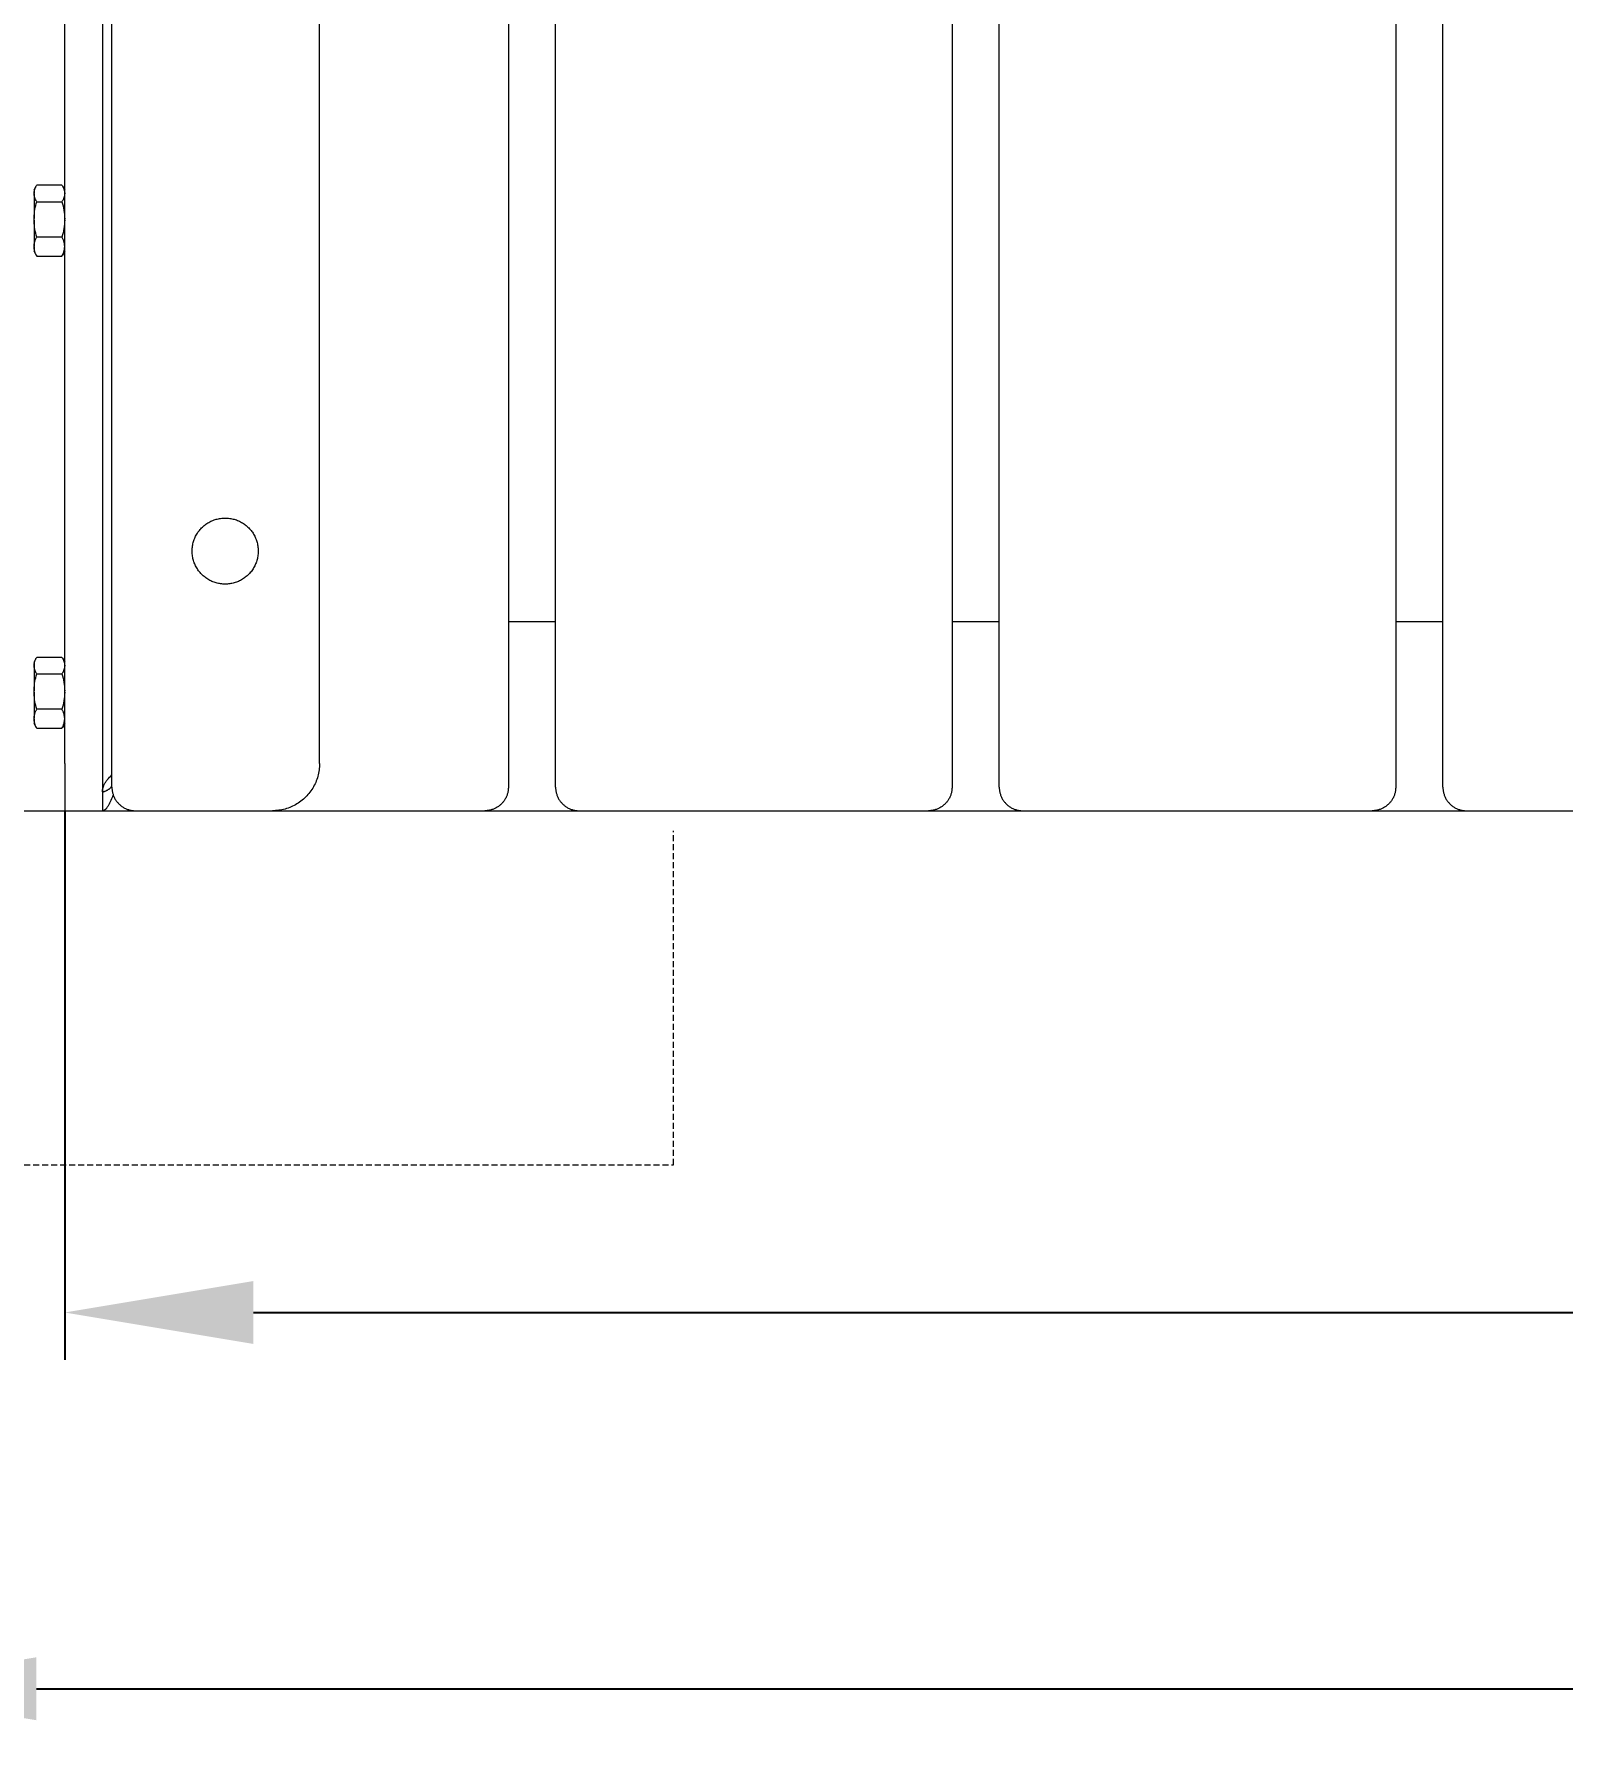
# Model space of a CAD drawing. Header units: millimetres. Extents: x -152 to 4236, y -557 to 2576.
# Drawn here: x 146.8 to 470.7, y 646 to 1006.5 of the extents above; entities that cross this region are included whole.
import ezdxf

# ---------------------------------------------------------------- set-up
doc = ezdxf.new("R2010")
doc.units = ezdxf.units.MM
doc.linetypes.add('HIDDEN', pattern=[1.905, 1.27, -0.635])
for name, color, linetype, lineweight in [('ZANO_R', 7, 'Continuous', 0), ('ZANO_R_przerywana', 7, 'HIDDEN', 0), ('ZANO_W', 1, 'Continuous', 0)]:
    doc.layers.add(name, color=color, linetype=linetype, lineweight=lineweight)
doc.styles.add('Arial', font='arial.ttf')
doc.styles.get("Standard").update_dxf_attribs({"font": 'ARIALUNI.TTF'})
doc.dimstyles.new('pl i ang', dxfattribs={"dimtxt": 50, "dimasz": 50, "dimexe": 1.25, "dimexo": 0.625, "dimgap": 10, "dimtad": 1, "dimtoh": 1, "dimtxsty": 'Standard', "dimcen": 2.5, "dimclrd": 1, "dimclre": 1, "dimclrt": 1, "dimadec": 0, "dimazin": 0, "dimtfac": 1, "dimtmove": 0, "dimatfit": 3, "dimfxl": 1, "dimarcsym": 1})

# ---------------------------------------------------------------- blocks, each defined once
blk = doc.blocks.new('*D445')
at = {"layer": 'ZANO_W', "color": 1, "lineweight": -2}
for p, q in [((107.3, 841.99), (107.3, 646.03)), ((1995.3, 841.99), (1995.3, 646.03)), ((147.3, 656.03), (1955.3, 656.03))]:
    blk.add_line(p, q, dxfattribs=at)
at = {"layer": 'ZANO_W', "color": 1}
for points in [[(147.3, 662.69), (147.3, 649.36), (107.3, 656.03)], [(1955.3, 649.36), (1955.3, 662.69), (1995.3, 656.03)]]:
    blk.add_solid(points, dxfattribs=at)
at = {"layer": 'ZANO_W', "color": 1, "insert": (1051.3, 686.45), "char_height": 40, "attachment_point": 5, "style": 'Arial'}
blk.add_mtext('1888', dxfattribs=at)
blk = doc.blocks.new('*D446')
at = {"layer": 'ZANO_W', "color": 1, "lineweight": -2}
for p, q in [((153.3, 841.99), (153.3, 725.72)), ((1949.3, 841.99), (1949.3, 725.72)), ((193.3, 735.72), (1909.3, 735.72))]:
    blk.add_line(p, q, dxfattribs=at)
at = {"layer": 'ZANO_W', "color": 1}
for points in [[(193.3, 742.39), (193.3, 729.05), (153.3, 735.72)], [(1909.3, 729.05), (1909.3, 742.39), (1949.3, 735.72)]]:
    blk.add_solid(points, dxfattribs=at)
at = {"layer": 'ZANO_W', "color": 1, "insert": (1051.3, 766.14), "char_height": 40, "attachment_point": 5, "style": 'Arial'}
blk.add_mtext('1796', dxfattribs=at)

msp = doc.modelspace()

# ---------------------------------------------------------------- linework, layer by layer
at = {"layer": 'ZANO_R'}
for p, q in [((163.3, 846.99), (163.3, 1286.99)), ((247.3, 1286.99), (247.3, 846.99)), ((257.3, 846.99), (257.3, 1286.99)), ((341.3, 1286.99), (341.3, 846.99)), ((351.3, 846.99), (351.3, 1286.99)), ((435.3, 1286.99), (435.3, 846.99)), ((445.3, 846.99), (445.3, 1286.99)), ((153.3, 851.99), (153.3, 1281.99)), ((161.3, 1281.99), (161.3, 851.99)), ((207.3, 851.99), (207.3, 1281.99)), ((146.8, 973.49), (147.26, 974.28)), ((146.8, 973.49), (146.8, 973.49)), ((146.8, 973.49), (146.8, 973.49)), ((146.8, 973.49), (146.8, 973.49)), ((146.8, 973.49), (146.8, 973.49)), ((146.8, 973.49), (146.8, 973.49)), ((146.8, 973.49), (146.8, 973.48)), ((146.8, 973.48), (146.8, 973.45)), ((146.8, 973.45), (146.8, 973.31)), ((146.8, 973.31), (146.8, 972.79)), ((146.87, 973.29), (146.9, 973.4)), ((146.9, 973.4), (146.92, 973.5)), ((146.92, 973.5), (146.95, 973.61)), ((146.95, 973.61), (146.99, 973.71)), ((146.99, 973.71), (147.03, 973.81)), ((147.03, 973.81), (147.07, 973.92)), ((147.07, 973.92), (147.11, 974.02)), ((147.11, 974.02), (147.16, 974.11)), ((147.16, 974.11), (147.21, 974.21)), ((147.21, 974.21), (147.27, 974.31)), ((147.27, 974.31), (147.32, 974.4)), ((147.32, 974.4), (147.38, 974.49)), ((152.72, 974.49), (147.38, 974.49)), ((152.72, 974.49), (152.79, 974.4)), ((152.79, 974.4), (152.85, 974.3)), ((152.85, 974.3), (152.9, 974.2)), ((152.85, 974.28), (153.3, 973.49)), ((152.9, 974.2), (152.95, 974.1)), ((152.95, 974.1), (153, 974)), ((153, 974), (153.05, 973.89)), ((153.05, 973.89), (153.09, 973.79)), ((153.09, 973.79), (153.13, 973.68)), ((153.13, 973.68), (153.16, 973.57)), ((153.16, 973.57), (153.2, 973.46)), ((153.2, 973.46), (153.22, 973.35)), ((153.22, 973.35), (153.25, 973.24)), ((146.8, 972.75), (146.81, 972.86)), ((146.81, 972.64), (146.8, 972.75)), ((146.8, 972.69), (146.8, 967.42)), ((146.81, 972.86), (146.82, 972.97)), ((146.82, 972.53), (146.81, 972.64)), ((146.82, 972.97), (146.83, 973.07)), ((146.83, 972.42), (146.82, 972.53)), ((146.83, 973.07), (146.85, 973.18)), ((146.85, 972.31), (146.83, 972.42)), ((146.85, 973.18), (146.87, 973.29)), ((146.87, 972.2), (146.85, 972.31)), ((146.9, 972.1), (146.87, 972.2)), ((146.92, 971.99), (146.9, 972.1)), ((146.95, 971.88), (146.92, 971.99)), ((146.99, 971.78), (146.95, 971.88)), ((147.03, 971.68), (146.99, 971.78)), ((146.99, 969.36), (147.07, 969.77)), ((147.07, 971.58), (147.03, 971.68)), ((147.11, 971.48), (147.07, 971.58)), ((147.07, 969.77), (147.16, 970.18)), ((147.16, 971.38), (147.11, 971.48)), ((147.21, 971.28), (147.16, 971.38)), ((147.16, 970.18), (147.27, 970.59)), ((147.27, 971.19), (147.21, 971.28)), ((147.32, 971.09), (147.27, 971.19)), ((147.27, 970.59), (147.38, 971)), ((147.38, 971), (147.32, 971.09)), ((147.38, 971), (152.72, 971)), ((152.78, 971.09), (152.72, 971)), ((152.72, 971), (152.85, 970.56)), ((152.84, 971.19), (152.78, 971.09)), ((152.9, 971.28), (152.84, 971.19)), ((152.85, 970.56), (152.96, 970.11)), ((152.95, 971.38), (152.9, 971.28)), ((153, 971.48), (152.95, 971.38)), ((152.96, 970.11), (153.06, 969.66)), ((153.04, 971.58), (153, 971.48)), ((153.08, 971.68), (153.04, 971.58)), ((153.12, 971.78), (153.08, 971.68)), ((153.15, 971.88), (153.12, 971.78)), ((153.19, 971.99), (153.15, 971.88)), ((153.21, 972.1), (153.19, 971.99)), ((153.24, 972.2), (153.21, 972.1)), ((153.26, 972.31), (153.24, 972.2)), ((153.25, 973.24), (153.27, 973.13)), ((153.27, 972.42), (153.26, 972.31)), ((153.27, 973.13), (153.28, 973.02)), ((153.29, 972.53), (153.27, 972.42)), ((153.28, 973.02), (153.3, 972.9)), ((153.3, 972.64), (153.29, 972.53)), ((153.3, 972.9), (153.3, 972.79)), ((153.3, 972.75), (153.3, 972.64)), ((146.8, 967.25), (146.82, 967.67)), ((146.82, 966.83), (146.8, 967.25)), ((146.8, 967.09), (146.8, 961.58)), ((146.82, 967.67), (146.84, 968.1)), ((146.84, 966.41), (146.82, 966.83)), ((146.84, 968.1), (146.88, 968.52)), ((146.88, 965.99), (146.84, 966.41)), ((146.88, 968.52), (146.93, 968.94)), ((146.93, 968.94), (146.99, 969.36)), ((153.06, 969.66), (153.14, 969.2)), ((153.14, 969.2), (153.2, 968.74)), ((153.2, 968.74), (153.25, 968.28)), ((153.25, 966.23), (153.2, 965.77)), ((153.25, 968.28), (153.29, 967.82)), ((153.29, 966.69), (153.25, 966.23)), ((153.29, 967.82), (153.3, 967.36)), ((153.3, 967.16), (153.29, 966.69)), ((146.93, 965.57), (146.88, 965.99)), ((146.99, 965.15), (146.93, 965.57)), ((146.95, 962.47), (146.99, 962.6)), ((147.07, 964.73), (146.99, 965.15)), ((146.99, 962.6), (147.03, 962.74)), ((147.03, 962.74), (147.08, 962.87)), ((147.16, 964.32), (147.07, 964.73)), ((147.08, 962.87), (147.13, 963)), ((147.13, 963), (147.19, 963.13)), ((147.27, 963.91), (147.16, 964.32)), ((147.19, 963.13), (147.25, 963.25)), ((147.25, 963.25), (147.32, 963.38)), ((147.38, 963.5), (147.27, 963.91)), ((147.32, 963.38), (147.38, 963.5)), ((152.72, 963.5), (147.38, 963.5)), ((152.85, 963.95), (152.72, 963.5)), ((152.8, 963.37), (152.72, 963.5)), ((152.86, 963.24), (152.8, 963.37)), ((152.96, 964.4), (152.85, 963.95)), ((152.93, 963.11), (152.86, 963.24)), ((152.99, 962.98), (152.93, 963.11)), ((153.06, 964.85), (152.96, 964.4)), ((153.04, 962.84), (152.99, 962.98)), ((153.09, 962.7), (153.04, 962.84)), ((153.14, 965.31), (153.06, 964.85)), ((153.13, 962.56), (153.09, 962.7)), ((153.17, 962.42), (153.13, 962.56)), ((153.2, 965.77), (153.14, 965.31)), ((146.8, 961.5), (146.81, 961.64)), ((146.81, 961.36), (146.8, 961.5)), ((146.8, 961.42), (146.8, 960.49)), ((147.29, 959.65), (146.8, 960.49)), ((146.81, 961.64), (146.82, 961.78)), ((146.82, 961.22), (146.81, 961.36)), ((146.82, 961.78), (146.84, 961.92)), ((146.84, 961.08), (146.82, 961.22)), ((146.84, 961.92), (146.86, 962.06)), ((146.86, 960.94), (146.84, 961.08)), ((146.86, 962.06), (146.88, 962.19)), ((146.88, 960.8), (146.86, 960.94)), ((146.88, 962.19), (146.91, 962.33)), ((146.91, 960.66), (146.88, 960.8)), ((146.91, 962.33), (146.95, 962.47)), ((146.95, 960.53), (146.91, 960.66)), ((146.99, 960.39), (146.95, 960.53)), ((147.03, 960.26), (146.99, 960.39)), ((147.08, 960.12), (147.03, 960.26)), ((147.13, 959.99), (147.08, 960.12)), ((147.19, 959.87), (147.13, 959.99)), ((147.25, 959.74), (147.19, 959.87)), ((147.32, 959.61), (147.25, 959.74)), ((147.29, 959.65), (147.38, 959.49)), ((147.38, 959.49), (147.32, 959.61)), ((147.38, 959.49), (152.72, 959.49)), ((152.72, 959.49), (152.82, 959.65)), ((152.72, 959.49), (152.8, 959.62)), ((152.8, 959.62), (152.86, 959.75)), ((153.3, 960.49), (152.82, 959.65)), ((152.86, 959.75), (152.93, 959.88)), ((152.93, 959.88), (152.98, 960.02)), ((152.98, 960.02), (153.04, 960.15)), ((153.04, 960.15), (153.09, 960.29)), ((153.09, 960.29), (153.13, 960.43)), ((153.13, 960.43), (153.17, 960.57)), ((153.21, 962.28), (153.17, 962.42)), ((153.17, 960.57), (153.21, 960.71)), ((153.24, 962.13), (153.21, 962.28)), ((153.21, 960.71), (153.24, 960.86)), ((153.26, 961.99), (153.24, 962.13)), ((153.24, 960.86), (153.26, 961)), ((153.28, 961.84), (153.26, 961.99)), ((153.26, 961), (153.28, 961.15)), ((153.29, 961.7), (153.28, 961.84)), ((153.28, 961.15), (153.29, 961.29)), ((153.3, 961.55), (153.29, 961.7)), ((153.29, 961.29), (153.3, 961.44)), ((181.68, 901.16), (181.83, 901.36)), ((181.83, 901.36), (181.99, 901.54)), ((181.99, 901.54), (182.15, 901.72)), ((182.15, 901.72), (182.31, 901.9)), ((182.31, 901.9), (182.48, 902.07)), ((182.48, 902.07), (182.66, 902.23)), ((182.66, 902.23), (182.85, 902.39)), ((182.85, 902.39), (183.04, 902.54)), ((183.04, 902.54), (183.23, 902.68)), ((183.23, 902.68), (183.43, 902.82)), ((183.43, 902.82), (183.63, 902.95)), ((183.63, 902.95), (183.84, 903.07)), ((183.84, 903.07), (184.05, 903.19)), ((184.05, 903.19), (184.27, 903.3)), ((184.27, 903.3), (184.49, 903.4)), ((184.49, 903.4), (184.71, 903.49)), ((184.71, 903.49), (184.94, 903.58)), ((184.94, 903.58), (185.16, 903.66)), ((185.16, 903.66), (185.4, 903.73)), ((185.4, 903.73), (185.63, 903.79)), ((185.63, 903.79), (185.86, 903.84)), ((185.86, 903.84), (186.1, 903.89)), ((186.1, 903.89), (186.34, 903.93)), ((186.34, 903.93), (186.58, 903.95)), ((186.58, 903.95), (186.82, 903.98)), ((186.82, 903.98), (187.06, 903.99)), ((187.06, 903.99), (187.3, 903.99)), ((187.3, 903.99), (187.55, 903.99)), ((187.55, 903.99), (187.79, 903.98)), ((187.79, 903.98), (188.03, 903.95)), ((188.03, 903.95), (188.27, 903.93)), ((188.27, 903.93), (188.51, 903.89)), ((188.51, 903.89), (188.74, 903.84)), ((188.74, 903.84), (188.98, 903.79)), ((188.98, 903.79), (189.21, 903.73)), ((189.21, 903.73), (189.44, 903.66)), ((189.44, 903.66), (189.67, 903.58)), ((189.67, 903.58), (189.9, 903.49)), ((189.9, 903.49), (190.12, 903.4)), ((190.12, 903.4), (190.34, 903.3)), ((190.34, 903.3), (190.56, 903.19)), ((190.56, 903.19), (190.77, 903.07)), ((190.77, 903.07), (190.98, 902.95)), ((190.98, 902.95), (191.18, 902.82)), ((191.18, 902.82), (191.38, 902.68)), ((191.38, 902.68), (191.57, 902.54)), ((191.57, 902.54), (191.76, 902.39)), ((191.76, 902.39), (191.95, 902.23)), ((191.95, 902.23), (192.12, 902.07)), ((192.12, 902.07), (192.3, 901.9)), ((192.3, 901.9), (192.46, 901.72)), ((192.46, 901.72), (192.62, 901.54)), ((192.62, 901.54), (192.78, 901.36)), ((192.78, 901.36), (192.92, 901.16)), ((180.33, 897.6), (180.36, 897.84)), ((180.36, 897.84), (180.39, 898.08)), ((180.39, 898.08), (180.43, 898.31)), ((180.43, 898.31), (180.48, 898.55)), ((180.48, 898.55), (180.54, 898.78)), ((180.54, 898.78), (180.6, 899.02)), ((180.6, 899.02), (180.68, 899.25)), ((180.68, 899.25), (180.76, 899.47)), ((180.76, 899.47), (180.85, 899.7)), ((180.85, 899.7), (180.95, 899.92)), ((180.95, 899.92), (181.05, 900.14)), ((181.05, 900.14), (181.16, 900.35)), ((181.16, 900.35), (181.28, 900.56)), ((181.28, 900.56), (181.41, 900.77)), ((181.41, 900.77), (181.54, 900.97)), ((181.54, 900.97), (181.68, 901.16)), ((192.92, 901.16), (193.07, 900.97)), ((193.07, 900.97), (193.2, 900.77)), ((193.2, 900.77), (193.33, 900.56)), ((193.33, 900.56), (193.45, 900.35)), ((193.45, 900.35), (193.56, 900.14)), ((193.56, 900.14), (193.66, 899.92)), ((193.66, 899.92), (193.76, 899.7)), ((193.76, 899.7), (193.85, 899.47)), ((193.85, 899.47), (193.93, 899.25)), ((193.93, 899.25), (194.01, 899.02)), ((194.01, 899.02), (194.07, 898.78)), ((194.07, 898.78), (194.13, 898.55)), ((194.13, 898.55), (194.18, 898.31)), ((194.18, 898.31), (194.22, 898.08)), ((194.22, 898.08), (194.25, 897.84)), ((194.25, 897.84), (194.28, 897.6)), ((180.31, 897.35), (180.33, 897.6)), ((180.31, 897.11), (180.31, 897.35)), ((180.31, 896.87), (180.31, 897.11)), ((180.31, 896.63), (180.31, 896.87)), ((180.33, 896.39), (180.31, 896.63)), ((180.36, 896.15), (180.33, 896.39)), ((180.39, 895.91), (180.36, 896.15)), ((180.43, 895.67), (180.39, 895.91)), ((180.48, 895.43), (180.43, 895.67)), ((180.54, 895.2), (180.48, 895.43)), ((180.6, 894.97), (180.54, 895.2)), ((180.68, 894.74), (180.6, 894.97)), ((180.76, 894.51), (180.68, 894.74)), ((180.85, 894.29), (180.76, 894.51)), ((180.95, 894.06), (180.85, 894.29)), ((181.05, 893.85), (180.95, 894.06)), ((193.66, 894.06), (193.56, 893.85)), ((193.76, 894.29), (193.66, 894.06)), ((193.85, 894.51), (193.76, 894.29)), ((193.93, 894.74), (193.85, 894.51)), ((194.01, 894.97), (193.93, 894.74)), ((194.07, 895.2), (194.01, 894.97)), ((194.13, 895.43), (194.07, 895.2)), ((194.18, 895.67), (194.13, 895.43)), ((194.22, 895.91), (194.18, 895.67)), ((194.25, 896.15), (194.22, 895.91)), ((194.28, 896.39), (194.25, 896.15)), ((194.28, 897.6), (194.29, 897.35)), ((194.29, 896.63), (194.28, 896.39)), ((194.29, 897.35), (194.3, 897.11)), ((194.3, 896.87), (194.29, 896.63)), ((194.3, 897.11), (194.3, 896.87)), ((181.16, 893.63), (181.05, 893.85)), ((181.28, 893.42), (181.16, 893.63)), ((181.41, 893.22), (181.28, 893.42)), ((181.54, 893.02), (181.41, 893.22)), ((181.68, 892.82), (181.54, 893.02)), ((181.83, 892.63), (181.68, 892.82)), ((181.99, 892.44), (181.83, 892.63)), ((182.15, 892.26), (181.99, 892.44)), ((182.31, 892.09), (182.15, 892.26)), ((182.48, 891.92), (182.31, 892.09)), ((182.66, 891.75), (182.48, 891.92)), ((182.85, 891.6), (182.66, 891.75)), ((183.04, 891.44), (182.85, 891.6)), ((183.23, 891.3), (183.04, 891.44)), ((183.43, 891.16), (183.23, 891.3)), ((183.63, 891.03), (183.43, 891.16)), ((183.84, 890.91), (183.63, 891.03)), ((184.05, 890.79), (183.84, 890.91)), ((184.27, 890.69), (184.05, 890.79)), ((184.49, 890.58), (184.27, 890.69)), ((184.71, 890.49), (184.49, 890.58)), ((184.94, 890.41), (184.71, 890.49)), ((185.16, 890.33), (184.94, 890.41)), ((189.67, 890.41), (189.44, 890.33)), ((189.9, 890.49), (189.67, 890.41)), ((190.12, 890.58), (189.9, 890.49)), ((190.34, 890.69), (190.12, 890.58)), ((190.56, 890.79), (190.34, 890.69)), ((190.77, 890.91), (190.56, 890.79)), ((190.98, 891.03), (190.77, 890.91)), ((191.18, 891.16), (190.98, 891.03)), ((191.38, 891.3), (191.18, 891.16)), ((191.57, 891.44), (191.38, 891.3)), ((191.76, 891.6), (191.57, 891.44)), ((191.95, 891.75), (191.76, 891.6)), ((192.12, 891.92), (191.95, 891.75)), ((192.3, 892.09), (192.12, 891.92)), ((192.46, 892.26), (192.3, 892.09)), ((192.62, 892.44), (192.46, 892.26)), ((192.78, 892.63), (192.62, 892.44)), ((192.92, 892.82), (192.78, 892.63)), ((193.07, 893.02), (192.92, 892.82)), ((193.2, 893.22), (193.07, 893.02)), ((193.33, 893.42), (193.2, 893.22)), ((193.45, 893.63), (193.33, 893.42)), ((193.56, 893.85), (193.45, 893.63)), ((185.4, 890.26), (185.16, 890.33)), ((185.63, 890.2), (185.4, 890.26)), ((185.86, 890.14), (185.63, 890.2)), ((186.1, 890.1), (185.86, 890.14)), ((186.34, 890.06), (186.1, 890.1)), ((186.58, 890.03), (186.34, 890.06)), ((186.82, 890.01), (186.58, 890.03)), ((187.06, 890), (186.82, 890.01)), ((187.3, 889.99), (187.06, 890)), ((187.55, 890), (187.3, 889.99)), ((187.79, 890.01), (187.55, 890)), ((188.03, 890.03), (187.79, 890.01)), ((188.27, 890.06), (188.03, 890.03)), ((188.51, 890.1), (188.27, 890.06)), ((188.74, 890.14), (188.51, 890.1)), ((188.98, 890.2), (188.74, 890.14)), ((189.21, 890.26), (188.98, 890.2)), ((189.44, 890.33), (189.21, 890.26)), ((257.3, 881.99), (247.3, 881.99)), ((351.3, 881.99), (341.3, 881.99)), ((445.3, 881.99), (435.3, 881.99)), ((146.8, 873.49), (147.26, 874.28)), ((146.8, 873.49), (146.8, 873.49)), ((146.8, 873.49), (146.8, 873.49)), ((146.8, 873.49), (146.8, 873.49)), ((146.8, 873.49), (146.8, 873.49)), ((146.8, 873.49), (146.8, 873.49)), ((146.8, 873.49), (146.8, 873.48)), ((146.8, 873.48), (146.8, 873.45)), ((146.8, 873.45), (146.8, 873.31)), ((146.8, 873.31), (146.8, 872.79)), ((146.8, 872.75), (146.81, 872.86)), ((146.81, 872.64), (146.8, 872.75)), ((146.8, 872.69), (146.8, 867.42)), ((146.81, 872.86), (146.82, 872.97)), ((146.82, 872.53), (146.81, 872.64)), ((146.82, 872.97), (146.83, 873.07)), ((146.83, 872.42), (146.82, 872.53)), ((146.83, 873.07), (146.85, 873.18)), ((146.85, 872.31), (146.83, 872.42)), ((146.85, 873.18), (146.87, 873.29)), ((146.87, 873.29), (146.9, 873.4)), ((146.9, 873.4), (146.92, 873.5)), ((146.92, 873.5), (146.95, 873.61)), ((146.95, 873.61), (146.99, 873.71)), ((146.99, 873.71), (147.03, 873.81)), ((147.03, 873.81), (147.07, 873.92)), ((147.07, 873.92), (147.11, 874.02)), ((147.11, 874.02), (147.16, 874.11)), ((147.16, 874.11), (147.21, 874.21)), ((147.21, 874.21), (147.27, 874.31)), ((147.27, 874.31), (147.32, 874.4)), ((147.32, 874.4), (147.38, 874.49)), ((152.72, 874.49), (147.38, 874.49)), ((152.72, 874.49), (152.78, 874.4)), ((152.78, 874.4), (152.84, 874.31)), ((152.84, 874.31), (152.9, 874.21)), ((152.85, 874.28), (153.3, 873.49)), ((152.9, 874.21), (152.95, 874.11)), ((152.95, 874.11), (153, 874.02)), ((153, 874.02), (153.04, 873.92)), ((153.04, 873.92), (153.08, 873.81)), ((153.08, 873.81), (153.12, 873.71)), ((153.12, 873.71), (153.15, 873.61)), ((153.15, 873.61), (153.19, 873.5)), ((153.19, 873.5), (153.21, 873.4)), ((153.21, 873.4), (153.24, 873.29)), ((153.24, 873.29), (153.26, 873.18)), ((153.26, 873.18), (153.27, 873.07)), ((153.27, 872.42), (153.26, 872.31)), ((153.27, 873.07), (153.29, 872.97)), ((153.29, 872.53), (153.27, 872.42)), ((153.29, 872.97), (153.3, 872.86)), ((153.3, 872.64), (153.29, 872.53)), ((153.3, 872.86), (153.3, 872.75)), ((153.3, 872.75), (153.3, 872.64)), ((146.87, 872.2), (146.85, 872.31)), ((146.9, 872.1), (146.87, 872.2)), ((146.88, 868.52), (146.93, 868.94)), ((146.92, 871.99), (146.9, 872.1)), ((146.95, 871.88), (146.92, 871.99)), ((146.93, 868.94), (146.99, 869.36)), ((146.99, 871.78), (146.95, 871.88)), ((147.03, 871.68), (146.99, 871.78)), ((146.99, 869.36), (147.07, 869.77)), ((147.07, 871.58), (147.03, 871.68)), ((147.11, 871.48), (147.07, 871.58)), ((147.07, 869.77), (147.16, 870.18)), ((147.16, 871.38), (147.11, 871.48)), ((147.21, 871.28), (147.16, 871.38)), ((147.16, 870.18), (147.27, 870.59)), ((147.27, 871.19), (147.21, 871.28)), ((147.32, 871.09), (147.27, 871.19)), ((147.27, 870.59), (147.38, 871)), ((147.38, 871), (147.32, 871.09)), ((147.38, 871), (152.72, 871)), ((152.78, 871.09), (152.72, 871)), ((152.72, 871), (152.85, 870.56)), ((152.84, 871.19), (152.78, 871.09)), ((152.9, 871.28), (152.84, 871.19)), ((152.85, 870.56), (152.96, 870.11)), ((152.95, 871.38), (152.9, 871.28)), ((153, 871.48), (152.95, 871.38)), ((152.96, 870.11), (153.06, 869.66)), ((153.04, 871.58), (153, 871.48)), ((153.08, 871.68), (153.04, 871.58)), ((153.06, 869.66), (153.14, 869.2)), ((153.12, 871.78), (153.08, 871.68)), ((153.15, 871.88), (153.12, 871.78)), ((153.14, 869.2), (153.2, 868.74)), ((153.19, 871.99), (153.15, 871.88)), ((153.21, 872.1), (153.19, 871.99)), ((153.24, 872.2), (153.21, 872.1)), ((153.26, 872.31), (153.24, 872.2)), ((146.8, 867.25), (146.82, 867.67)), ((146.82, 866.83), (146.8, 867.25)), ((146.8, 867.09), (146.8, 861.58)), ((146.82, 867.67), (146.84, 868.1)), ((146.84, 866.41), (146.82, 866.83)), ((146.84, 868.1), (146.88, 868.52)), ((146.88, 865.99), (146.84, 866.41)), ((146.93, 865.57), (146.88, 865.99)), ((146.99, 865.15), (146.93, 865.57)), ((153.14, 865.28), (153.06, 864.83)), ((153.2, 865.74), (153.14, 865.28)), ((153.2, 868.74), (153.25, 868.28)), ((153.25, 866.19), (153.2, 865.74)), ((153.25, 868.28), (153.29, 867.82)), ((153.28, 866.65), (153.25, 866.19)), ((153.3, 867.1), (153.28, 866.65)), ((153.29, 867.82), (153.3, 867.36)), ((146.8, 861.5), (146.81, 861.64)), ((146.81, 861.64), (146.82, 861.78)), ((146.82, 861.78), (146.84, 861.92)), ((146.84, 861.92), (146.86, 862.06)), ((146.86, 862.06), (146.88, 862.19)), ((146.88, 862.19), (146.91, 862.33)), ((146.91, 862.33), (146.95, 862.47)), ((146.95, 862.47), (146.99, 862.6)), ((147.07, 864.73), (146.99, 865.15)), ((146.99, 862.6), (147.03, 862.74)), ((147.03, 862.74), (147.08, 862.87)), ((147.16, 864.32), (147.07, 864.73)), ((147.08, 862.87), (147.13, 863)), ((147.13, 863), (147.19, 863.13)), ((147.27, 863.91), (147.16, 864.32)), ((147.19, 863.13), (147.25, 863.25)), ((147.25, 863.25), (147.32, 863.38)), ((147.38, 863.5), (147.27, 863.91)), ((147.32, 863.38), (147.38, 863.5)), ((152.72, 863.5), (147.38, 863.5)), ((152.85, 863.94), (152.72, 863.5)), ((152.79, 863.38), (152.72, 863.5)), ((152.86, 863.25), (152.79, 863.38)), ((152.96, 864.39), (152.85, 863.94)), ((152.92, 863.13), (152.86, 863.25)), ((152.98, 863), (152.92, 863.13)), ((153.06, 864.83), (152.96, 864.39)), ((153.03, 862.87), (152.98, 863)), ((153.08, 862.74), (153.03, 862.87)), ((153.12, 862.6), (153.08, 862.74)), ((153.16, 862.47), (153.12, 862.6)), ((153.19, 862.33), (153.16, 862.47)), ((153.22, 862.19), (153.19, 862.33)), ((153.25, 862.06), (153.22, 862.19)), ((153.27, 861.92), (153.25, 862.06)), ((153.29, 861.78), (153.27, 861.92)), ((153.3, 861.64), (153.29, 861.78)), ((153.3, 861.5), (153.3, 861.64)), ((146.81, 861.36), (146.8, 861.5)), ((146.8, 861.42), (146.8, 860.49)), ((147.29, 859.65), (146.8, 860.49)), ((146.82, 861.22), (146.81, 861.36)), ((146.84, 861.08), (146.82, 861.22)), ((146.86, 860.94), (146.84, 861.08)), ((146.88, 860.8), (146.86, 860.94)), ((146.91, 860.66), (146.88, 860.8)), ((146.95, 860.53), (146.91, 860.66)), ((146.99, 860.39), (146.95, 860.53)), ((147.03, 860.26), (146.99, 860.39)), ((147.08, 860.12), (147.03, 860.26)), ((147.13, 859.99), (147.08, 860.12)), ((147.19, 859.87), (147.13, 859.99)), ((147.25, 859.74), (147.19, 859.87)), ((147.32, 859.61), (147.25, 859.74)), ((147.29, 859.65), (147.38, 859.49)), ((147.38, 859.49), (147.32, 859.61)), ((147.38, 859.49), (152.72, 859.49)), ((152.72, 859.49), (152.82, 859.65)), ((152.72, 859.49), (152.79, 859.61)), ((152.79, 859.61), (152.86, 859.74)), ((153.3, 860.49), (152.82, 859.65)), ((152.86, 859.74), (152.92, 859.87)), ((152.92, 859.87), (152.98, 859.99)), ((152.98, 859.99), (153.03, 860.12)), ((153.03, 860.12), (153.08, 860.26)), ((153.08, 860.26), (153.12, 860.39)), ((153.12, 860.39), (153.16, 860.53)), ((153.16, 860.53), (153.19, 860.66)), ((153.19, 860.66), (153.22, 860.8)), ((153.22, 860.8), (153.25, 860.94)), ((153.25, 860.94), (153.27, 861.08)), ((153.27, 861.08), (153.29, 861.22)), ((153.29, 861.22), (153.3, 861.36)), ((153.3, 861.36), (153.3, 861.5)), ((153.3, 851.99), (153.3, 841.99)), ((161.3, 851.99), (161.3, 842.27)), ((207.25, 850.97), (207.21, 850.63)), ((207.28, 851.31), (207.25, 850.97)), ((207.3, 851.65), (207.28, 851.31)), ((207.3, 851.99), (207.3, 851.65)), ((161.5, 847.1), (161.56, 847.25)), ((161.56, 847.25), (161.62, 847.4)), ((161.62, 847.4), (161.69, 847.54)), ((161.69, 847.54), (161.77, 847.69)), ((161.77, 847.69), (161.84, 847.83)), ((161.84, 847.83), (161.93, 847.97)), ((161.93, 847.97), (162.01, 848.1)), ((162.01, 848.1), (162.11, 848.24)), ((162.11, 848.24), (162.2, 848.37)), ((162.2, 848.37), (162.33, 848.53)), ((162.33, 848.53), (162.45, 848.69)), ((162.45, 848.69), (162.59, 848.84)), ((162.59, 848.84), (162.82, 849.1)), ((162.82, 849.1), (163.06, 849.34)), ((163.06, 849.34), (163.3, 849.58)), ((163.19, 847.11), (163.25, 847.19)), ((163.25, 847.19), (163.3, 847.28)), ((206.18, 847.39), (206.02, 847.09)), ((206.34, 847.7), (206.18, 847.39)), ((206.48, 848.01), (206.34, 847.7)), ((206.61, 848.32), (206.48, 848.01)), ((206.73, 848.64), (206.61, 848.32)), ((206.84, 848.97), (206.73, 848.64)), ((206.93, 849.29), (206.84, 848.97)), ((207.02, 849.62), (206.93, 849.29)), ((207.1, 849.96), (207.02, 849.62)), ((207.16, 850.29), (207.1, 849.96)), ((207.21, 850.63), (207.16, 850.29)), ((161.3, 845.99), (161.31, 846.09)), ((161.3, 845.99), (161.4, 846.01)), ((161.31, 846.18), (161.32, 846.28)), ((161.31, 846.09), (161.31, 846.18)), ((161.32, 846.28), (161.33, 846.37)), ((161.33, 846.37), (161.34, 846.47)), ((161.34, 846.47), (161.36, 846.56)), ((161.36, 846.56), (161.38, 846.66)), ((161.38, 846.66), (161.4, 846.75)), ((161.4, 846.75), (161.42, 846.85)), ((161.4, 846.01), (161.5, 846.03)), ((161.42, 846.85), (161.45, 846.94)), ((161.45, 846.94), (161.5, 847.1)), ((161.5, 846.03), (161.6, 846.06)), ((161.6, 846.06), (161.7, 846.08)), ((161.7, 846.08), (161.8, 846.11)), ((161.8, 846.11), (161.89, 846.15)), ((161.89, 846.15), (161.99, 846.19)), ((161.99, 846.19), (162.08, 846.23)), ((162.08, 846.23), (162.17, 846.27)), ((162.17, 846.27), (162.26, 846.32)), ((162.26, 846.32), (162.35, 846.37)), ((162.35, 846.37), (162.44, 846.42)), ((162.44, 846.42), (162.52, 846.48)), ((162.52, 846.48), (162.61, 846.54)), ((162.61, 846.54), (162.69, 846.6)), ((162.69, 846.6), (162.77, 846.67)), ((162.81, 843.57), (162.73, 843.42)), ((162.77, 846.67), (162.84, 846.74)), ((162.95, 843.86), (162.81, 843.57)), ((162.84, 846.74), (162.92, 846.81)), ((162.92, 846.81), (162.99, 846.88)), ((163.1, 844.2), (162.95, 843.86)), ((162.99, 846.88), (163.06, 846.95)), ((163.06, 846.95), (163.12, 847.03)), ((163.24, 844.54), (163.1, 844.2)), ((163.12, 847.03), (163.19, 847.11)), ((163.41, 844.97), (163.24, 844.54)), ((163.3, 846.99), (163.31, 846.82)), ((163.31, 846.82), (163.32, 846.65)), ((163.32, 846.65), (163.33, 846.48)), ((163.33, 846.48), (163.35, 846.31)), ((163.35, 846.31), (163.38, 846.14)), ((163.38, 846.14), (163.41, 845.97)), ((163.41, 845.97), (163.45, 845.81)), ((163.56, 845.4), (163.41, 844.97)), ((163.45, 845.81), (163.49, 845.64)), ((163.49, 845.64), (163.54, 845.48)), ((163.54, 845.48), (163.59, 845.32)), ((163.59, 845.32), (163.65, 845.16)), ((163.65, 845.16), (163.72, 845)), ((163.72, 845), (163.79, 844.84)), ((163.79, 844.84), (163.86, 844.69)), ((163.86, 844.69), (163.95, 844.54)), ((163.95, 844.54), (164.03, 844.39)), ((164.03, 844.39), (164.12, 844.25)), ((164.12, 844.25), (164.22, 844.11)), ((164.22, 844.11), (164.32, 843.97)), ((164.32, 843.97), (164.43, 843.84)), ((164.43, 843.84), (164.54, 843.71)), ((164.54, 843.71), (164.65, 843.58)), ((164.65, 843.58), (164.77, 843.46)), ((202.79, 843.63), (202.5, 843.45)), ((203.07, 843.82), (202.79, 843.63)), ((203.35, 844.02), (203.07, 843.82)), ((203.62, 844.23), (203.35, 844.02)), ((203.88, 844.45), (203.62, 844.23)), ((204.13, 844.68), (203.88, 844.45)), ((204.38, 844.92), (204.13, 844.68)), ((204.61, 845.17), (204.38, 844.92)), ((204.84, 845.42), (204.61, 845.17)), ((205.06, 845.68), (204.84, 845.42)), ((205.27, 845.95), (205.06, 845.68)), ((205.47, 846.23), (205.27, 845.95)), ((205.67, 846.51), (205.47, 846.23)), ((205.85, 846.8), (205.67, 846.51)), ((206.02, 847.09), (205.85, 846.8)), ((245.96, 843.58), (245.84, 843.46)), ((246.07, 843.71), (245.96, 843.58)), ((246.18, 843.84), (246.07, 843.71)), ((246.29, 843.97), (246.18, 843.84)), ((246.39, 844.11), (246.29, 843.97)), ((246.49, 844.25), (246.39, 844.11)), ((246.58, 844.39), (246.49, 844.25)), ((246.66, 844.54), (246.58, 844.39)), ((246.74, 844.69), (246.66, 844.54)), ((246.82, 844.84), (246.74, 844.69)), ((246.89, 845), (246.82, 844.84)), ((246.96, 845.16), (246.89, 845)), ((247.02, 845.32), (246.96, 845.16)), ((247.07, 845.48), (247.02, 845.32)), ((247.12, 845.64), (247.07, 845.48)), ((247.16, 845.81), (247.12, 845.64)), ((247.2, 845.97), (247.16, 845.81)), ((247.23, 846.14), (247.2, 845.97)), ((247.26, 846.31), (247.23, 846.14)), ((247.28, 846.48), (247.26, 846.31)), ((247.29, 846.65), (247.28, 846.48)), ((247.3, 846.82), (247.29, 846.65)), ((247.3, 846.99), (247.3, 846.82)), ((257.3, 846.99), (257.31, 846.82)), ((257.31, 846.82), (257.32, 846.65)), ((257.32, 846.65), (257.33, 846.48)), ((257.33, 846.48), (257.35, 846.31)), ((257.35, 846.31), (257.38, 846.14)), ((257.38, 846.14), (257.41, 845.97)), ((257.41, 845.97), (257.45, 845.81)), ((257.45, 845.81), (257.49, 845.64)), ((257.49, 845.64), (257.54, 845.48)), ((257.54, 845.48), (257.59, 845.32)), ((257.59, 845.32), (257.65, 845.16)), ((257.65, 845.16), (257.72, 845)), ((257.72, 845), (257.79, 844.84)), ((257.79, 844.84), (257.86, 844.69)), ((257.86, 844.69), (257.95, 844.54)), ((257.95, 844.54), (258.03, 844.39)), ((258.03, 844.39), (258.12, 844.25)), ((258.12, 844.25), (258.22, 844.11)), ((258.22, 844.11), (258.32, 843.97)), ((258.32, 843.97), (258.43, 843.84)), ((258.43, 843.84), (258.54, 843.71)), ((258.54, 843.71), (258.65, 843.58)), ((258.65, 843.58), (258.77, 843.46)), ((339.96, 843.58), (339.84, 843.46)), ((340.07, 843.71), (339.96, 843.58)), ((340.18, 843.84), (340.07, 843.71)), ((340.29, 843.97), (340.18, 843.84)), ((340.39, 844.11), (340.29, 843.97)), ((340.49, 844.25), (340.39, 844.11)), ((340.58, 844.39), (340.49, 844.25)), ((340.66, 844.54), (340.58, 844.39)), ((340.74, 844.69), (340.66, 844.54)), ((340.82, 844.84), (340.74, 844.69)), ((340.89, 845), (340.82, 844.84)), ((340.96, 845.16), (340.89, 845)), ((341.02, 845.32), (340.96, 845.16)), ((341.07, 845.48), (341.02, 845.32)), ((341.12, 845.64), (341.07, 845.48)), ((341.16, 845.81), (341.12, 845.64)), ((341.2, 845.97), (341.16, 845.81)), ((341.23, 846.14), (341.2, 845.97)), ((341.26, 846.31), (341.23, 846.14)), ((341.28, 846.48), (341.26, 846.31)), ((341.29, 846.65), (341.28, 846.48)), ((341.3, 846.82), (341.29, 846.65)), ((341.3, 846.99), (341.3, 846.82)), ((351.3, 846.99), (351.31, 846.82)), ((351.31, 846.82), (351.32, 846.65)), ((351.32, 846.65), (351.33, 846.48)), ((351.33, 846.48), (351.35, 846.31)), ((351.35, 846.31), (351.38, 846.14)), ((351.38, 846.14), (351.41, 845.97)), ((351.41, 845.97), (351.45, 845.81)), ((351.45, 845.81), (351.49, 845.64)), ((351.49, 845.64), (351.54, 845.48)), ((351.54, 845.48), (351.59, 845.32)), ((351.59, 845.32), (351.65, 845.16)), ((351.65, 845.16), (351.72, 845)), ((351.72, 845), (351.79, 844.84)), ((351.79, 844.84), (351.86, 844.69)), ((351.86, 844.69), (351.95, 844.54)), ((351.95, 844.54), (352.03, 844.39)), ((352.03, 844.39), (352.12, 844.25)), ((352.12, 844.25), (352.22, 844.11)), ((352.22, 844.11), (352.32, 843.97)), ((352.32, 843.97), (352.43, 843.84)), ((352.43, 843.84), (352.54, 843.71)), ((352.54, 843.71), (352.65, 843.58)), ((352.65, 843.58), (352.77, 843.46)), ((433.96, 843.58), (433.84, 843.46)), ((434.07, 843.71), (433.96, 843.58)), ((434.18, 843.84), (434.07, 843.71)), ((434.29, 843.97), (434.18, 843.84)), ((434.39, 844.11), (434.29, 843.97)), ((434.49, 844.25), (434.39, 844.11)), ((434.58, 844.39), (434.49, 844.25)), ((434.66, 844.54), (434.58, 844.39)), ((434.74, 844.69), (434.66, 844.54)), ((434.82, 844.84), (434.74, 844.69)), ((434.89, 845), (434.82, 844.84)), ((434.96, 845.16), (434.89, 845)), ((435.02, 845.32), (434.96, 845.16)), ((435.07, 845.48), (435.02, 845.32)), ((435.12, 845.64), (435.07, 845.48)), ((435.16, 845.81), (435.12, 845.64)), ((435.2, 845.97), (435.16, 845.81)), ((435.23, 846.14), (435.2, 845.97)), ((435.26, 846.31), (435.23, 846.14)), ((435.28, 846.48), (435.26, 846.31)), ((435.29, 846.65), (435.28, 846.48)), ((435.3, 846.82), (435.29, 846.65)), ((435.3, 846.99), (435.3, 846.82)), ((445.3, 846.99), (445.31, 846.82)), ((445.31, 846.82), (445.32, 846.65)), ((445.32, 846.65), (445.33, 846.48)), ((445.33, 846.48), (445.35, 846.31)), ((445.35, 846.31), (445.38, 846.14)), ((445.38, 846.14), (445.41, 845.97)), ((445.41, 845.97), (445.45, 845.81)), ((445.45, 845.81), (445.49, 845.64)), ((445.49, 845.64), (445.54, 845.48)), ((445.54, 845.48), (445.59, 845.32)), ((445.59, 845.32), (445.65, 845.16)), ((445.65, 845.16), (445.72, 845)), ((445.72, 845), (445.79, 844.84)), ((445.79, 844.84), (445.86, 844.69)), ((445.86, 844.69), (445.95, 844.54)), ((445.95, 844.54), (446.03, 844.39)), ((446.03, 844.39), (446.12, 844.25)), ((446.12, 844.25), (446.22, 844.11)), ((446.22, 844.11), (446.32, 843.97)), ((446.32, 843.97), (446.43, 843.84)), ((446.43, 843.84), (446.54, 843.71)), ((446.54, 843.71), (446.65, 843.58)), ((446.65, 843.58), (446.77, 843.46)), ((117.3, 841.99), (153.3, 841.99)), ((153.3, 841.99), (161.3, 841.99)), ((161.3, 842.27), (161.3, 841.99)), ((161.3, 841.99), (168.19, 841.99)), ((161.32, 841.99), (161.3, 841.99)), ((161.34, 841.99), (161.32, 841.99)), ((161.36, 841.99), (161.34, 841.99)), ((161.37, 842), (161.36, 841.99)), ((161.39, 842), (161.37, 842)), ((161.41, 842), (161.39, 842)), ((161.42, 842), (161.41, 842)), ((161.44, 842.01), (161.42, 842)), ((161.46, 842.01), (161.44, 842.01)), ((161.48, 842.01), (161.46, 842.01)), ((161.49, 842.02), (161.48, 842.01)), ((161.51, 842.02), (161.49, 842.02)), ((161.53, 842.03), (161.51, 842.02)), ((161.54, 842.03), (161.53, 842.03)), ((161.56, 842.04), (161.54, 842.03)), ((161.57, 842.04), (161.56, 842.04)), ((161.59, 842.05), (161.57, 842.04)), ((161.61, 842.06), (161.59, 842.05)), ((161.63, 842.07), (161.61, 842.06)), ((161.65, 842.08), (161.63, 842.07)), ((161.66, 842.09), (161.65, 842.08)), ((161.68, 842.09), (161.66, 842.09)), ((161.7, 842.1), (161.68, 842.09)), ((161.71, 842.11), (161.7, 842.1)), ((161.75, 842.13), (161.71, 842.11)), ((161.78, 842.16), (161.75, 842.13)), ((161.81, 842.18), (161.78, 842.16)), ((161.84, 842.2), (161.81, 842.18)), ((161.88, 842.23), (161.84, 842.2)), ((161.92, 842.26), (161.88, 842.23)), ((161.95, 842.29), (161.92, 842.26)), ((161.99, 842.33), (161.95, 842.29)), ((162.02, 842.36), (161.99, 842.33)), ((162.05, 842.39), (162.02, 842.36)), ((162.08, 842.43), (162.05, 842.39)), ((162.11, 842.46), (162.08, 842.43)), ((162.15, 842.5), (162.11, 842.46)), ((162.19, 842.55), (162.15, 842.5)), ((162.26, 842.64), (162.19, 842.55)), ((162.32, 842.73), (162.26, 842.64)), ((162.38, 842.82), (162.32, 842.73)), ((162.46, 842.93), (162.38, 842.82)), ((162.52, 843.04), (162.46, 842.93)), ((162.59, 843.16), (162.52, 843.04)), ((162.65, 843.27), (162.59, 843.16)), ((162.73, 843.42), (162.65, 843.27)), ((164.77, 843.46), (164.89, 843.34)), ((164.89, 843.34), (165.02, 843.22)), ((165.02, 843.22), (165.15, 843.11)), ((165.15, 843.11), (165.28, 843.01)), ((165.28, 843.01), (165.42, 842.91)), ((165.42, 842.91), (165.56, 842.81)), ((165.56, 842.81), (165.71, 842.72)), ((165.71, 842.72), (165.85, 842.63)), ((165.85, 842.63), (166, 842.55)), ((166, 842.55), (166.16, 842.48)), ((166.16, 842.48), (166.31, 842.41)), ((166.31, 842.41), (166.47, 842.34)), ((166.47, 842.34), (166.63, 842.28)), ((166.63, 842.28), (166.79, 842.23)), ((166.79, 842.23), (166.96, 842.18)), ((166.96, 842.18), (167.12, 842.13)), ((167.12, 842.13), (167.29, 842.1)), ((167.29, 842.1), (167.45, 842.06)), ((167.45, 842.06), (167.62, 842.04)), ((167.62, 842.04), (167.79, 842.02)), ((167.79, 842.02), (167.96, 842)), ((167.96, 842), (168.13, 841.99)), ((168.13, 841.99), (168.3, 841.99)), ((168.3, 841.99), (242.3, 841.99)), ((197.65, 842), (197.3, 841.99)), ((197.99, 842.02), (197.65, 842)), ((198.33, 842.04), (197.99, 842.02)), ((198.67, 842.09), (198.33, 842.04)), ((199, 842.14), (198.67, 842.09)), ((199.34, 842.2), (199, 842.14)), ((199.67, 842.28), (199.34, 842.2)), ((200, 842.36), (199.67, 842.28)), ((200.33, 842.46), (200, 842.36)), ((200.65, 842.57), (200.33, 842.46)), ((200.97, 842.69), (200.65, 842.57)), ((201.29, 842.82), (200.97, 842.69)), ((201.6, 842.96), (201.29, 842.82)), ((201.91, 843.11), (201.6, 842.96)), ((202.21, 843.28), (201.91, 843.11)), ((202.5, 843.45), (202.21, 843.28)), ((242.48, 841.99), (242.3, 841.99)), ((242.42, 841.99), (262.19, 841.99)), ((242.65, 842), (242.48, 841.99)), ((242.82, 842.02), (242.65, 842)), ((242.99, 842.04), (242.82, 842.02)), ((243.15, 842.06), (242.99, 842.04)), ((243.32, 842.1), (243.15, 842.06)), ((243.49, 842.13), (243.32, 842.1)), ((243.65, 842.18), (243.49, 842.13)), ((243.82, 842.23), (243.65, 842.18)), ((243.98, 842.28), (243.82, 842.23)), ((244.14, 842.34), (243.98, 842.28)), ((244.3, 842.41), (244.14, 842.34)), ((244.45, 842.48), (244.3, 842.41)), ((244.6, 842.55), (244.45, 842.48)), ((244.75, 842.63), (244.6, 842.55)), ((244.9, 842.72), (244.75, 842.63)), ((245.05, 842.81), (244.9, 842.72)), ((245.19, 842.91), (245.05, 842.81)), ((245.33, 843.01), (245.19, 842.91)), ((245.46, 843.11), (245.33, 843.01)), ((245.59, 843.22), (245.46, 843.11)), ((245.72, 843.34), (245.59, 843.22)), ((245.84, 843.46), (245.72, 843.34)), ((258.77, 843.46), (258.89, 843.34)), ((258.89, 843.34), (259.02, 843.22)), ((259.02, 843.22), (259.15, 843.11)), ((259.15, 843.11), (259.28, 843.01)), ((259.28, 843.01), (259.42, 842.91)), ((259.42, 842.91), (259.56, 842.81)), ((259.56, 842.81), (259.71, 842.72)), ((259.71, 842.72), (259.85, 842.63)), ((259.85, 842.63), (260, 842.55)), ((260, 842.55), (260.16, 842.48)), ((260.16, 842.48), (260.31, 842.41)), ((260.31, 842.41), (260.47, 842.34)), ((260.47, 842.34), (260.63, 842.28)), ((260.63, 842.28), (260.79, 842.23)), ((260.79, 842.23), (260.96, 842.18)), ((260.96, 842.18), (261.12, 842.13)), ((261.12, 842.13), (261.29, 842.1)), ((261.29, 842.1), (261.45, 842.06)), ((261.45, 842.06), (261.62, 842.04)), ((261.62, 842.04), (261.79, 842.02)), ((261.79, 842.02), (261.96, 842)), ((261.96, 842), (262.13, 841.99)), ((262.13, 841.99), (262.3, 841.99)), ((262.3, 841.99), (336.3, 841.99)), ((336.48, 841.99), (336.3, 841.99)), ((336.42, 841.99), (356.19, 841.99)), ((336.65, 842), (336.48, 841.99)), ((336.82, 842.02), (336.65, 842)), ((336.99, 842.04), (336.82, 842.02)), ((337.15, 842.06), (336.99, 842.04)), ((337.32, 842.1), (337.15, 842.06)), ((337.49, 842.13), (337.32, 842.1)), ((337.65, 842.18), (337.49, 842.13)), ((337.82, 842.23), (337.65, 842.18)), ((337.98, 842.28), (337.82, 842.23)), ((338.14, 842.34), (337.98, 842.28)), ((338.3, 842.41), (338.14, 842.34)), ((338.45, 842.48), (338.3, 842.41)), ((338.6, 842.55), (338.45, 842.48)), ((338.75, 842.63), (338.6, 842.55)), ((338.9, 842.72), (338.75, 842.63)), ((339.05, 842.81), (338.9, 842.72)), ((339.19, 842.91), (339.05, 842.81)), ((339.33, 843.01), (339.19, 842.91)), ((339.46, 843.11), (339.33, 843.01)), ((339.59, 843.22), (339.46, 843.11)), ((339.72, 843.34), (339.59, 843.22)), ((339.84, 843.46), (339.72, 843.34)), ((352.77, 843.46), (352.89, 843.34)), ((352.89, 843.34), (353.02, 843.22)), ((353.02, 843.22), (353.15, 843.11)), ((353.15, 843.11), (353.28, 843.01)), ((353.28, 843.01), (353.42, 842.91)), ((353.42, 842.91), (353.56, 842.81)), ((353.56, 842.81), (353.71, 842.72)), ((353.71, 842.72), (353.85, 842.63)), ((353.85, 842.63), (354, 842.55)), ((354, 842.55), (354.16, 842.48)), ((354.16, 842.48), (354.31, 842.41)), ((354.31, 842.41), (354.47, 842.34)), ((354.47, 842.34), (354.63, 842.28)), ((354.63, 842.28), (354.79, 842.23)), ((354.79, 842.23), (354.96, 842.18)), ((354.96, 842.18), (355.12, 842.13)), ((355.12, 842.13), (355.29, 842.1)), ((355.29, 842.1), (355.45, 842.06)), ((355.45, 842.06), (355.62, 842.04)), ((355.62, 842.04), (355.79, 842.02)), ((355.79, 842.02), (355.96, 842)), ((355.96, 842), (356.13, 841.99)), ((356.13, 841.99), (356.3, 841.99)), ((356.3, 841.99), (430.3, 841.99)), ((430.48, 841.99), (430.3, 841.99)), ((430.42, 841.99), (450.19, 841.99)), ((430.65, 842), (430.48, 841.99)), ((430.82, 842.02), (430.65, 842)), ((430.99, 842.04), (430.82, 842.02)), ((431.15, 842.06), (430.99, 842.04)), ((431.32, 842.1), (431.15, 842.06)), ((431.49, 842.13), (431.32, 842.1)), ((431.65, 842.18), (431.49, 842.13)), ((431.82, 842.23), (431.65, 842.18)), ((431.98, 842.28), (431.82, 842.23)), ((432.14, 842.34), (431.98, 842.28)), ((432.3, 842.41), (432.14, 842.34)), ((432.45, 842.48), (432.3, 842.41)), ((432.6, 842.55), (432.45, 842.48)), ((432.75, 842.63), (432.6, 842.55)), ((432.9, 842.72), (432.75, 842.63)), ((433.05, 842.81), (432.9, 842.72)), ((433.19, 842.91), (433.05, 842.81)), ((433.33, 843.01), (433.19, 842.91)), ((433.46, 843.11), (433.33, 843.01)), ((433.59, 843.22), (433.46, 843.11)), ((433.72, 843.34), (433.59, 843.22)), ((433.84, 843.46), (433.72, 843.34)), ((446.77, 843.46), (446.89, 843.34)), ((446.89, 843.34), (447.02, 843.22)), ((447.02, 843.22), (447.15, 843.11)), ((447.15, 843.11), (447.28, 843.01)), ((447.28, 843.01), (447.42, 842.91)), ((447.42, 842.91), (447.56, 842.81)), ((447.56, 842.81), (447.71, 842.72)), ((447.71, 842.72), (447.85, 842.63)), ((447.85, 842.63), (448, 842.55)), ((448, 842.55), (448.16, 842.48)), ((448.16, 842.48), (448.31, 842.41)), ((448.31, 842.41), (448.47, 842.34)), ((448.47, 842.34), (448.63, 842.28)), ((448.63, 842.28), (448.79, 842.23)), ((448.79, 842.23), (448.96, 842.18)), ((448.96, 842.18), (449.12, 842.13)), ((449.12, 842.13), (449.29, 842.1)), ((449.29, 842.1), (449.45, 842.06)), ((449.45, 842.06), (449.62, 842.04)), ((449.62, 842.04), (449.79, 842.02)), ((449.79, 842.02), (449.96, 842)), ((449.96, 842), (450.13, 841.99)), ((450.13, 841.99), (450.3, 841.99)), ((450.3, 841.99), (524.3, 841.99))]:
    msp.add_line(p, q, dxfattribs=at)
at = {"layer": 'ZANO_R_przerywana'}
for p, q in [((282.3, 766.99), (282.3, 837.76)), ((32.3, 766.99), (282.3, 766.99))]:
    msp.add_line(p, q, dxfattribs=at)

# ---------------------------------------------------------------- dimensions: what is measured, and where the dimension line sits
at = {"layer": 'ZANO_W'}
for base, p1, p2, picture, middle in [((1995.3, 656.03), (107.3, 851.99), (1995.3, 851.99), '*D445', (1051.3, 686.45)), ((1949.3, 735.72), (153.3, 851.99), (1949.3, 851.99), '*D446', (1051.3, 766.14))]:
    dim = msp.add_linear_dim(base=base, p1=p1, p2=p2, dimstyle='pl i ang', override={"dimtxt": 40, "dimasz": 40, "dimexe": 10, "dimexo": 10, "dimtoh": 0, "dimdec": 0, "dimtxsty": 'Arial', "dimtdec": 0, "dimtmove": 1}, dxfattribs=at)
    dim.commit()
    dim.dimension.update_dxf_attribs({"geometry": picture, "text_midpoint": middle})

doc.saveas('drawing.dxf')
